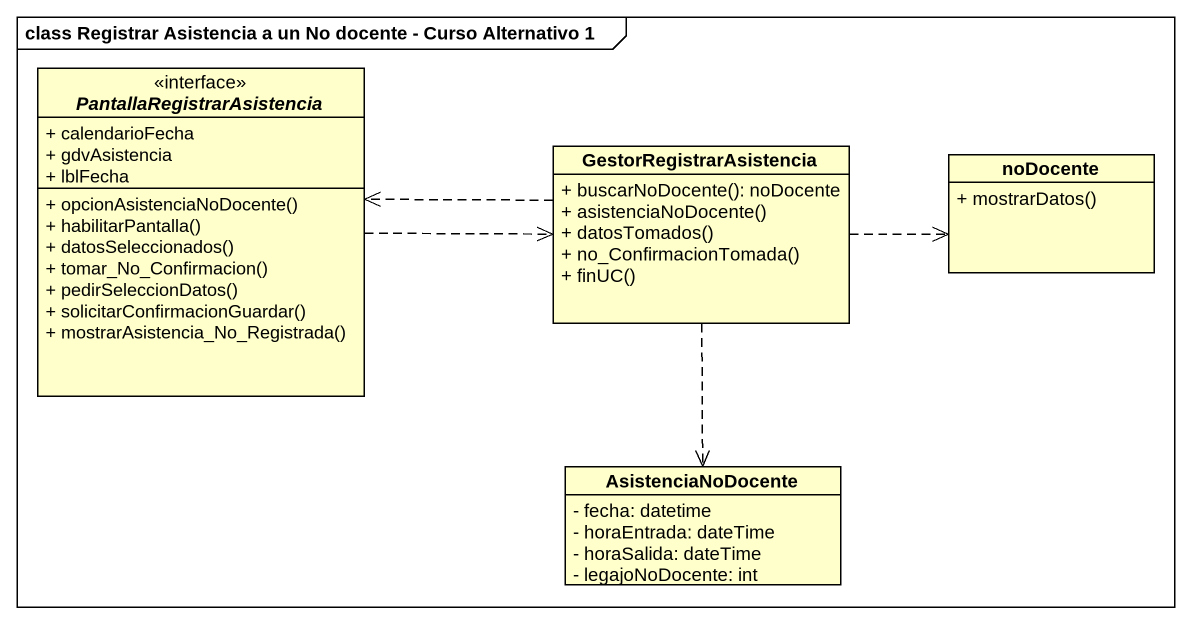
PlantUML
@startuml
mainframe class Registrar Asistencia a un No docente - Curso Alternativo 1
hide circle
hide empty members
skinparam classAttributeIconSize 0
interface PantallaRegistrarAsistencia <<interface>> {
  + calendarioFecha
  + gdvAsistencia
  + lblFecha
  + opcionAsistenciaNoDocente()
  + habilitarPantalla()
  + datosSeleccionados()
  + tomar_No_Confirmacion()
  + pedirSeleccionDatos()
  + solicitarConfirmacionGuardar()
  + mostrarAsistencia_No_Registrada()
}
class GestorRegistrarAsistencia {
  + buscarNoDocente(): noDocente
  + asistenciaNoDocente()
  + datosTomados()
  + no_ConfirmacionTomada()
  + finUC()
}
class noDocente {
  + mostrarDatos()
}
class AsistenciaNoDocente {
  - fecha: datetime
  - horaEntrada: dateTime
  - horaSalida: dateTime
  - legajoNoDocente: int
}
PantallaRegistrarAsistencia .right.> GestorRegistrarAsistencia
GestorRegistrarAsistencia .left.> PantallaRegistrarAsistencia
GestorRegistrarAsistencia .right.> noDocente
GestorRegistrarAsistencia ..> AsistenciaNoDocente
@enduml
